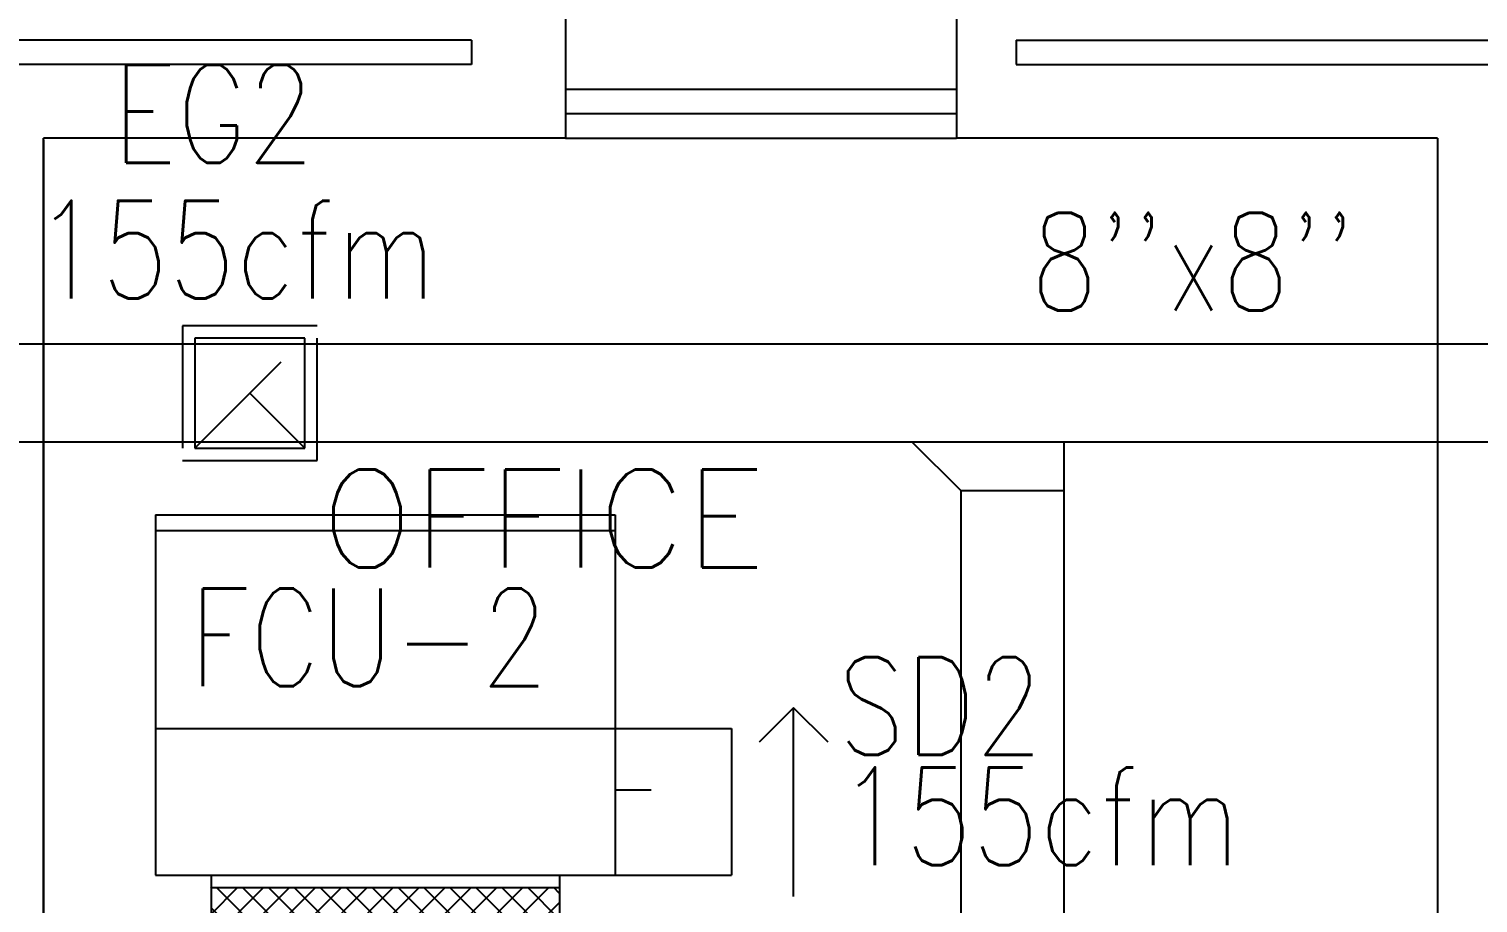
# Model space of a CAD drawing. Extents: x 417866230.2 to 417866327.8, y 43498045.5 to 43498135.4.
# Drawn here: x 417866263.442 to 417866266.405, y 43498120.112 to 43498121.899 of the extents above; entities that cross this region are included whole.
import ezdxf
from ezdxf.enums import TextEntityAlignment as Align

# ---------------------------------------------------------------- set-up
doc = ezdxf.new("R2010")
doc.units = 0
doc.header["$MEASUREMENT"] = 0
doc.linetypes.add('HIDDEN', pattern=[0.375, 0.25, -0.125])
doc.layers.get('0').update_dxf_attribs({"linetype": 'CONTINUOUS'})
for name, color, linetype in [('EXDUCT', 10, 'CONTINUOUS'), ('FCU', 6, 'CONTINUOUS'), ('HAT', 12, 'CONTINUOUS'), ('INSUL', 9, 'CONTINUOUS'), ('M-EGU.', 2, 'CONTINUOUS'), ('RM-NAME', 9, 'CONTINUOUS'), ('SCD', 2, 'CONTINUOUS'), ('WALL', 4, 'CONTINUOUS'), ('WIN', 9, 'CONTINUOUS')]:
    doc.layers.add(name, color=color, linetype=linetype)
doc.styles.add('ROMANS', font='ROMANS.shx', dxfattribs={"width": 0.6})

# ---------------------------------------------------------------- blocks, each defined once
blk = doc.blocks.new('RM1')
at = {"layer": 'RM-NAME', "style": 'ROMANS'}
for tag, p in [('ROOMNAME1', (0, 323.8)), ('ROOMNAME2', (0, 0))]:
    blk.add_attdef(tag, text='', height=200, dxfattribs=at).set_placement(p, align=Align.MIDDLE)
blk = doc.blocks.new('*X118')
at = {"color": 0}
for p, q in [((23911.7, -1650.2), (23966, -1595.9)), ((23911.7, -1597.2), (23912.9, -1595.9)), ((23919, -1695.9), (24019, -1595.9)), ((24022.8, -1695.9), (23922.8, -1595.9)), ((23972, -1695.9), (24072, -1595.9)), ((24075.9, -1695.9), (23975.9, -1595.9)), ((24025.1, -1695.9), (24125.1, -1595.9)), ((24128.9, -1695.9), (24028.9, -1595.9)), ((24078.1, -1695.9), (24178.1, -1595.9)), ((24181.9, -1695.9), (24081.9, -1595.9)), ((24131.1, -1695.9), (24231.1, -1595.9)), ((24235, -1695.9), (24135, -1595.9)), ((24184.2, -1695.9), (24284.2, -1595.9)), ((24288, -1695.9), (24188, -1595.9)), ((24237.2, -1695.9), (24337.2, -1595.9)), ((24341, -1695.9), (24241, -1595.9)), ((24290.2, -1695.9), (24390.2, -1595.9)), ((24394.1, -1695.9), (24294.1, -1595.9)), ((24343.3, -1695.9), (24443.3, -1595.9)), ((24447.1, -1695.9), (24347.1, -1595.9)), ((24396.3, -1695.9), (24496.3, -1595.9)), ((24500.1, -1695.9), (24400.1, -1595.9)), ((24449.3, -1695.9), (24549.3, -1595.9)), ((24553.2, -1695.9), (24453.2, -1595.9)), ((24502.4, -1695.9), (24602.4, -1595.9)), ((24606.2, -1695.9), (24506.2, -1595.9)), ((24623.7, -1660.4), (24559.2, -1595.9)), ((24623.7, -1607.4), (24612.3, -1595.9)), ((24555.4, -1695.9), (24623.7, -1627.6)), ((23969.8, -1695.9), (23911.7, -1637.8)), ((24608.4, -1695.9), (24623.7, -1680.7)), ((23916.8, -1695.9), (23911.7, -1690.9))]:
    blk.add_line(p, q, dxfattribs=at)

msp = doc.modelspace()

# ---------------------------------------------------------------- linework, layer by layer
at = {"layer": 'EXDUCT', "linetype": 'Continuous'}
for p, q in [((417866272.4334, 43498121.2543), (417866261.9721, 43498121.2543)), ((417866272.4334, 43498121.0543), (417866261.9721, 43498121.0543)), ((417866265.3479, 43498120.9543), (417866265.2479, 43498121.0543)), ((417866265.5579, 43498121.0543), (417866265.5579, 43498112.4316)), ((417866265.3479, 43498112.4316), (417866265.3479, 43498120.9543)), ((417866265.5579, 43498120.9543), (417866265.3479, 43498120.9543))]:
    msp.add_line(p, q, dxfattribs=at)
at = {"layer": 'FCU', "color": 6}
for p, q in [((417866263.7006, 43498120.9052), (417866264.6406, 43498120.9052)), ((417866263.7006, 43498120.9052), (417866263.7006, 43498120.1682)), ((417866264.6406, 43498120.9052), (417866264.6406, 43498120.1682)), ((417866263.7006, 43498120.4682), (417866264.6406, 43498120.4682)), ((417866263.7006, 43498120.1682), (417866264.6406, 43498120.1682))]:
    msp.add_line(p, q, dxfattribs=at)
at = {"layer": 'FCU', "color": 3}
for p, q in [((417866263.7006, 43498120.8732), (417866264.6406, 43498120.8732)), ((417866264.6406, 43498120.4682), (417866264.8786, 43498120.4682)), ((417866264.8786, 43498120.4682), (417866264.8786, 43498120.1682)), ((417866264.6406, 43498120.3432), (417866264.7139, 43498120.3432)), ((417866263.8146, 43498120.1682), (417866263.8146, 43498120.0432)), ((417866263.8146, 43498120.1432), (417866264.5266, 43498120.1432)), ((417866264.5266, 43498120.1682), (417866264.5266, 43498120.0432)), ((417866264.6406, 43498120.1682), (417866264.8786, 43498120.1682))]:
    msp.add_line(p, q, dxfattribs=at)
at = {"layer": 'INSUL'}
for p, q in [((417866264.3468, 43498121.8761), (417866260.0469, 43498121.8761)), ((417866264.3468, 43498121.8761), (417866264.3468, 43498121.8261)), ((417866265.4608, 43498121.8761), (417866265.4608, 43498121.8261)), ((417866265.4608, 43498121.8761), (417866266.7469, 43498121.8761)), ((417866264.3468, 43498121.8261), (417866260.0469, 43498121.8261)), ((417866265.4608, 43498121.8261), (417866266.7469, 43498121.8261))]:
    msp.add_line(p, q, dxfattribs=at)
at = {"layer": 'M-EGU.', "linetype": 'HIDDEN'}
for p, q in [((417866264.0311, 43498121.2918), (417866263.7561, 43498121.2918)), ((417866263.7561, 43498121.2918), (417866263.7561, 43498121.0168)), ((417866264.0311, 43498121.0168), (417866264.0311, 43498121.2918)), ((417866263.7811, 43498121.0418), (417866264.0061, 43498121.2668)), ((417866263.8936, 43498121.1543), (417866264.0061, 43498121.0418)), ((417866263.7561, 43498121.0168), (417866264.0311, 43498121.0168))]:
    msp.add_line(p, q, dxfattribs=at)
at = {"layer": 'M-EGU.'}
for p, q in [((417866264.0061, 43498121.2668), (417866263.7811, 43498121.2668)), ((417866263.7811, 43498121.2668), (417866263.7811, 43498121.0418)), ((417866264.0061, 43498121.0418), (417866264.0061, 43498121.2668)), ((417866263.7811, 43498121.0418), (417866264.0061, 43498121.0418)), ((417866265.0055, 43498120.5109), (417866264.9348, 43498120.4402)), ((417866265.0055, 43498120.1247), (417866265.0055, 43498120.5109)), ((417866265.0763, 43498120.4402), (417866265.0055, 43498120.5109))]:
    msp.add_line(p, q, dxfattribs=at)
at = {"layer": 'WALL'}
for p, q in [((417866264.5387, 43498121.9761), (417866264.5387, 43498121.6761)), ((417866265.3387, 43498121.9761), (417866265.3387, 43498121.6761)), ((417866264.5387, 43498121.6761), (417866263.4719, 43498121.6761)), ((417866263.4719, 43498118.7531), (417866263.4719, 43498121.6761)), ((417866263.4719, 43498118.7531), (417866263.4719, 43498121.6721)), ((417866263.4719, 43498121.6721), (417866263.4719, 43498118.7531)), ((417866266.3219, 43498121.6761), (417866265.3387, 43498121.6761)), ((417866266.3219, 43498121.6761), (417866266.3219, 43498118.7531))]:
    msp.add_line(p, q, dxfattribs=at)
at = {"layer": 'WIN'}
for p, q in [((417866264.5387, 43498121.7761), (417866265.3387, 43498121.7761)), ((417866264.5387, 43498121.7261), (417866265.3387, 43498121.7261)), ((417866264.5387, 43498121.6761), (417866265.3387, 43498121.6761))]:
    msp.add_line(p, q, dxfattribs=at)

# ---------------------------------------------------------------- block references
at = {"layer": 'FCU', "color": 11, "xscale": 0.0009999871253967285, "yscale": 0.001000002026557922, "zscale": 0.001}
msp.add_blockref('*X118', (417866239.9029, 43498121.7392), dxfattribs=at)
at = {"layer": 'HAT'}
ref = msp.add_blockref('RM1', (417866264.493, 43498120.8979), dxfattribs=dict(at, xscale=0.001000000047497451, yscale=0.0009999999892897904, zscale=0.001))
ref.add_attrib('ROOMNAME2', 'OFFICE', dxfattribs={"layer": 'RM-NAME', "height": 0.2, "style": 'ROMANS'}).set_placement((417866264.493, 43498120.8979), align=Align.MIDDLE)

# ---------------------------------------------------------------- texts
at = {"layer": 'SCD', "style": 'ROMANS', "width": 0.8}
for s, p in [('EG2', (417866263.6136, 43498121.6255)), ('155cfm', (417866263.4529, 43498121.3479)), ("8''x8''", (417866265.4905, 43498121.3232)), ('FCU-2', (417866263.7698, 43498120.555)), ('SD2', (417866265.0962, 43498120.4143)), ('155cfm', (417866265.0962, 43498120.189))]:
    msp.add_text(s, height=0.2, dxfattribs=at).set_placement(p)

doc.saveas('drawing.dxf')
